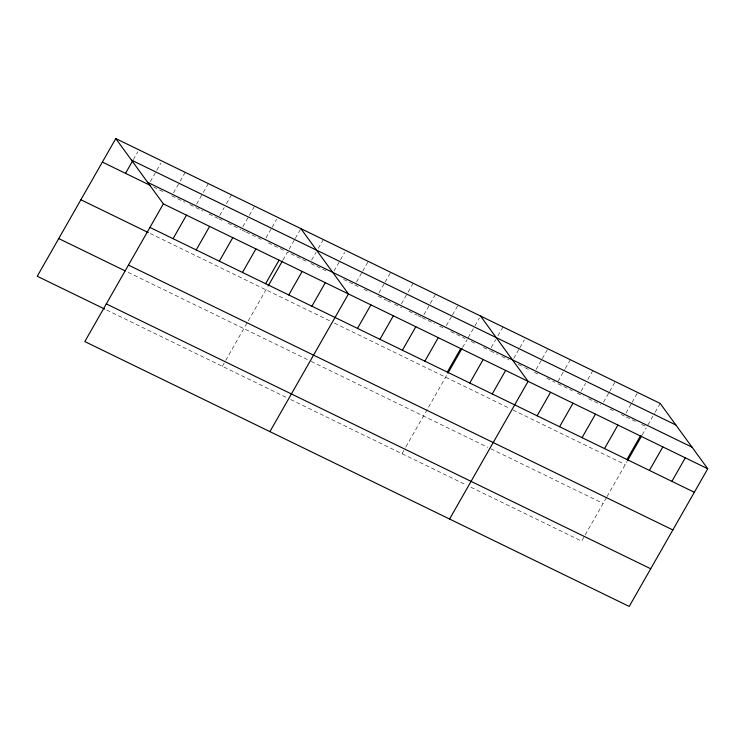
<?xml version="1.0" encoding="UTF-8"?>
<svg xmlns="http://www.w3.org/2000/svg" width="745" height="745" viewBox="0 0 745 745"><rect width="100%" height="100%" fill="white"/><g stroke="black" fill="none" stroke-linecap="round" stroke-linejoin="round"><path stroke-width="0.56" stroke-dasharray="3.73 2.79" d="M133.327 159.626L137.797 151.784M150.313 181.659L160.939 163.043M173.455 192.918L179.601 182.134M180.16 181.156L185.188 172.337M196.587 204.167L202.733 193.393M203.301 192.415L208.33 183.596M219.728 215.426L224.198 207.585M226.433 203.664L231.462 194.845M242.861 226.685L254.604 206.104M266.002 237.944L271.59 228.138M272.149 227.16L276.619 219.319M222.345 366.298L225.176 361.334M225.735 360.347L247.703 321.831M248.262 320.862L267.669 286.834M282.932 260.07L287.458 252.136L307.871 262.072M289.135 249.193L294.722 239.396M295.281 238.419L300.878 228.622M311.596 260.126L316.066 252.285M318.301 248.364L323.33 239.545M334.049 271.05L344.674 252.425M356.51 281.973L362.098 272.176M362.657 271.199L368.244 261.393M378.963 292.897L384.55 283.1M385.109 282.122L390.697 272.316M401.415 303.82L407.571 293.046M408.13 292.068L413.158 283.249M423.877 314.753L435.611 294.173M446.329 325.677L451.917 315.88M452.476 314.893L458.073 305.096M401.993 453.696L405.392 447.754M405.951 446.758L447.317 374.241M462.589 347.468L467.115 339.543M468.233 337.578L474.379 326.804M474.938 325.826L479.407 317.985M491.244 347.524L495.714 339.683M497.949 335.762L502.987 326.943M513.705 358.447L519.293 348.651M519.852 347.673L524.322 339.832M536.158 369.38L541.745 359.574M542.304 358.596L547.892 348.8M558.052 381.282L564.766 369.52M565.325 368.542L570.353 359.723M581.072 391.227L585.542 383.386M587.777 379.466L592.806 370.647M603.525 402.151L609.112 392.354M609.671 391.376L615.268 381.57M625.986 413.075L631.574 403.278M632.132 402.3L637.72 392.503M606.458 497.604L581.649 541.103L470.384 486.969M607.007 496.636L626.973 461.639M642.237 434.875L646.194 427.937M647.88 424.985L654.585 413.224M655.144 412.246L660.182 403.427M153.666 187.042L164.738 192.424M171.778 195.851L184.853 202.221M189.882 204.661L194.911 207.11M195.916 207.604L202.957 211.031M208.991 213.964L218.052 218.369M219.058 218.853L222.075 220.324M228.11 223.258L241.184 229.628M242.19 230.112L245.207 231.583M246.213 232.067L262.315 239.899M268.349 242.842L283.435 250.18M310.935 263.562L327.269 271.506M343.603 279.45L353.81 284.413M354.825 284.916L359.937 287.393M364.016 289.386L370.144 292.366M378.311 296.333L386.469 300.31M387.493 300.803L390.557 302.293M394.636 304.277L401.788 307.76M408.93 311.233L417.098 315.21M418.113 315.703L421.176 317.193M422.201 317.687L434.447 323.647M439.55 326.133L444.653 328.62M450.781 331.59L465.066 338.547M471.194 341.527L476.297 344.013M483.44 347.487L489.567 350.467M490.592 350.96L497.735 354.443M501.813 356.427L508.965 359.9M518.148 364.37L524.275 367.35M525.29 367.844L528.354 369.334M534.482 372.314L539.585 374.8M546.728 378.274L554.895 382.25M557.958 383.74L572.244 390.687M577.356 393.174L583.475 396.154M588.578 398.64L600.833 404.6M610.015 409.07L615.119 411.547M621.246 414.527L624.31 416.017M626.349 417.014L635.532 421.484M641.659 424.464L646.762 426.941M150.285 233.53L330.277 321.095M334.365 323.079L509.934 408.502M512.988 409.992L625.279 464.619M128.149 272.344L309.156 360.403M311.205 361.399L487.789 447.317M490.853 448.807L603.133 503.434M106.665 310.013L286.648 397.579M290.736 399.571L466.305 484.986"/><path stroke-width="1.12" d="M115.782 138.57L163.351 203.897L84.818 341.573L629.218 606.43L707.75 468.754L660.182 403.427L115.782 138.57L37.25 276.246L104.645 309.035M125.505 173.343L132.768 160.603M173.073 238.67L186.492 215.156M196.214 249.929L209.624 226.415M219.347 261.188L232.766 237.664M242.488 272.447L255.898 248.923M265.62 283.696L279.04 260.182M268.237 285.847L282.374 261.057M288.762 294.955L302.172 271.441M311.894 306.214L325.314 282.69M269.913 431.625L348.446 293.949L300.878 228.622M357.488 328.396L370.908 304.873M379.941 339.32L393.36 315.796M402.402 350.243L415.812 326.729M424.855 361.167L438.274 337.653M447.317 372.1L460.727 348.576M447.885 373.245L462.021 348.464M469.769 383.023L483.188 359.5M492.231 393.947L505.641 370.423M449.57 519.032L528.103 381.356L480.525 316.02M537.136 415.794L550.555 392.28M559.597 426.727L573.007 403.203M582.05 437.65L595.469 414.127M604.512 448.574L617.922 425.06M626.964 459.497L640.383 435.983M627.532 460.652L641.678 435.862M649.426 470.421L662.836 446.907M671.878 481.354L685.298 457.83M131.474 160.128L675.873 424.985M147.65 182.339L692.049 447.196M102.363 162.084L150.648 185.579M163.351 203.897L707.75 468.754M149.941 227.421L694.331 492.277M80.879 199.753L148.274 232.552M128.447 265.09L672.847 529.946M58.734 238.568L125.132 270.873M106.311 303.904L650.711 568.761"/></g></svg>
